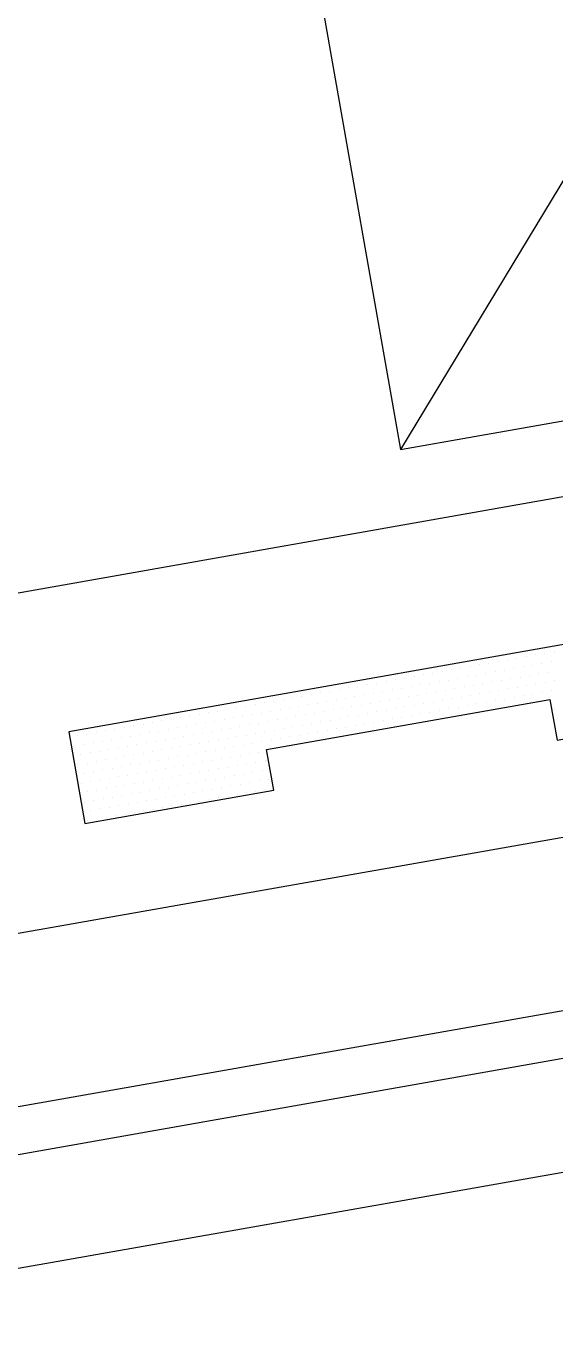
# Model space of a CAD drawing. Header units: inches. Extents: x -33163 to 19162, y -8858 to 30669.
# Drawn here: x -27960.446 to -27959.749, y -484.298 to -482.591 of the extents above; entities that cross this region are included whole.
import ezdxf

# ---------------------------------------------------------------- set-up
doc = ezdxf.new("R2010")
doc.units = ezdxf.units.IN
doc.layers.get('0').update_dxf_attribs({"color": 9, "lineweight": 0})
for name, color, linetype in [('20 - 7.2 PANEL', 5, 'Continuous'), ('CLOSURE', 8, 'Continuous'), ('PURLIN', 1, 'Continuous'), ('SEALANT', 11, 'Continuous'), ('STLA', 12, 'Continuous'), ('TAPE', 9, 'Continuous'), ('TRIM', 4, 'Continuous')]:
    doc.layers.add(name, color=color, linetype=linetype)

# ---------------------------------------------------------------- blocks, each defined once
blk = doc.blocks.new('*X325')
at = {"color": 0}
for p, q in [((0.66875, 0.1375), (0.66875, 0.1375)), ((0.68125, 0.1375), (0.68125, 0.1375)), ((0.69375, 0.1375), (0.69375, 0.1375)), ((0.70625, 0.1375), (0.70625, 0.1375)), ((0.71875, 0.1375), (0.71875, 0.1375)), ((0.73125, 0.1375), (0.73125, 0.1375)), ((0.74375, 0.1375), (0.74375, 0.1375)), ((0.75625, 0.1375), (0.75625, 0.1375)), ((0.76875, 0.1375), (0.76875, 0.1375)), ((0.78125, 0.1375), (0.78125, 0.1375)), ((0.79375, 0.1375), (0.79375, 0.1375)), ((0.80625, 0.1375), (0.80625, 0.1375)), ((0.81875, 0.1375), (0.81875, 0.1375)), ((0.83125, 0.1375), (0.83125, 0.1375)), ((0.84375, 0.1375), (0.84375, 0.1375)), ((0.85625, 0.1375), (0.85625, 0.1375)), ((0.86875, 0.1375), (0.86875, 0.1375)), ((0.88125, 0.1375), (0.88125, 0.1375)), ((0.89375, 0.1375), (0.89375, 0.1375)), ((0.90625, 0.1375), (0.90625, 0.1375)), ((0.91875, 0.1375), (0.91875, 0.1375)), ((0.93125, 0.1375), (0.93125, 0.1375)), ((0.94375, 0.1375), (0.94375, 0.1375)), ((0.95625, 0.1375), (0.95625, 0.1375)), ((0.96875, 0.1375), (0.96875, 0.1375)), ((0.98125, 0.1375), (0.98125, 0.1375)), ((0.99375, 0.1375), (0.99375, 0.1375)), ((1.00625, 0.1375), (1.00625, 0.1375)), ((1.01875, 0.1375), (1.01875, 0.1375)), ((1.03125, 0.1375), (1.03125, 0.1375)), ((1.04375, 0.1375), (1.04375, 0.1375)), ((1.05625, 0.1375), (1.05625, 0.1375)), ((1.06875, 0.1375), (1.06875, 0.1375)), ((1.08125, 0.1375), (1.08125, 0.1375)), ((1.09375, 0.1375), (1.09375, 0.1375)), ((1.10625, 0.1375), (1.10625, 0.1375)), ((1.11875, 0.1375), (1.11875, 0.1375)), ((1.13125, 0.1375), (1.13125, 0.1375)), ((1.14375, 0.1375), (1.14375, 0.1375)), ((1.15625, 0.1375), (1.15625, 0.1375)), ((1.16875, 0.1375), (1.16875, 0.1375)), ((1.18125, 0.1375), (1.18125, 0.1375)), ((1.19375, 0.1375), (1.19375, 0.1375)), ((1.20625, 0.1375), (1.20625, 0.1375)), ((1.21875, 0.1375), (1.21875, 0.1375)), ((1.23125, 0.1375), (1.23125, 0.1375)), ((1.24375, 0.1375), (1.24375, 0.1375)), ((1.25625, 0.1375), (1.25625, 0.1375)), ((1.26875, 0.1375), (1.26875, 0.1375)), ((1.28125, 0.1375), (1.28125, 0.1375)), ((1.29375, 0.1375), (1.29375, 0.1375)), ((1.30625, 0.1375), (1.30625, 0.1375)), ((0.675, 0.125), (0.675, 0.125)), ((0.6875, 0.125), (0.6875, 0.125)), ((0.7, 0.125), (0.7, 0.125)), ((0.7125, 0.125), (0.7125, 0.125)), ((0.725, 0.125), (0.725, 0.125)), ((0.7375, 0.125), (0.7375, 0.125)), ((0.75, 0.125), (0.75, 0.125)), ((0.7625, 0.125), (0.7625, 0.125)), ((0.775, 0.125), (0.775, 0.125)), ((0.7875, 0.125), (0.7875, 0.125)), ((0.8, 0.125), (0.8, 0.125)), ((0.8125, 0.125), (0.8125, 0.125)), ((0.825, 0.125), (0.825, 0.125)), ((0.8375, 0.125), (0.8375, 0.125)), ((0.85, 0.125), (0.85, 0.125)), ((0.8625, 0.125), (0.8625, 0.125)), ((0.875, 0.125), (0.875, 0.125)), ((0.8875, 0.125), (0.8875, 0.125)), ((0.9, 0.125), (0.9, 0.125)), ((0.9125, 0.125), (0.9125, 0.125)), ((0.925, 0.125), (0.925, 0.125)), ((0.9375, 0.125), (0.9375, 0.125)), ((0.95, 0.125), (0.95, 0.125)), ((0.9625, 0.125), (0.9625, 0.125)), ((0.975, 0.125), (0.975, 0.125)), ((0.9875, 0.125), (0.9875, 0.125)), ((1, 0.125), (1, 0.125)), ((1.0125, 0.125), (1.0125, 0.125)), ((1.025, 0.125), (1.025, 0.125)), ((1.0375, 0.125), (1.0375, 0.125)), ((1.05, 0.125), (1.05, 0.125)), ((1.0625, 0.125), (1.0625, 0.125)), ((1.075, 0.125), (1.075, 0.125)), ((1.0875, 0.125), (1.0875, 0.125)), ((1.1, 0.125), (1.1, 0.125)), ((1.1125, 0.125), (1.1125, 0.125)), ((1.125, 0.125), (1.125, 0.125)), ((1.1375, 0.125), (1.1375, 0.125)), ((1.15, 0.125), (1.15, 0.125)), ((1.1625, 0.125), (1.1625, 0.125)), ((1.175, 0.125), (1.175, 0.125)), ((1.1875, 0.125), (1.1875, 0.125)), ((1.2, 0.125), (1.2, 0.125)), ((1.2125, 0.125), (1.2125, 0.125)), ((1.225, 0.125), (1.225, 0.125)), ((1.2375, 0.125), (1.2375, 0.125)), ((1.25, 0.125), (1.25, 0.125)), ((1.2625, 0.125), (1.2625, 0.125)), ((1.275, 0.125), (1.275, 0.125)), ((1.2875, 0.125), (1.2875, 0.125)), ((1.3, 0.125), (1.3, 0.125)), ((1.3125, 0.125), (1.3125, 0.125)), ((0.68125, 0.1125), (0.68125, 0.1125)), ((0.69375, 0.1125), (0.69375, 0.1125)), ((0.70625, 0.1125), (0.70625, 0.1125)), ((0.71875, 0.1125), (0.71875, 0.1125)), ((0.73125, 0.1125), (0.73125, 0.1125)), ((0.74375, 0.1125), (0.74375, 0.1125)), ((0.75625, 0.1125), (0.75625, 0.1125)), ((0.76875, 0.1125), (0.76875, 0.1125)), ((0.78125, 0.1125), (0.78125, 0.1125)), ((0.79375, 0.1125), (0.79375, 0.1125)), ((0.80625, 0.1125), (0.80625, 0.1125)), ((0.81875, 0.1125), (0.81875, 0.1125)), ((0.83125, 0.1125), (0.83125, 0.1125)), ((0.84375, 0.1125), (0.84375, 0.1125)), ((0.85625, 0.1125), (0.85625, 0.1125)), ((0.86875, 0.1125), (0.86875, 0.1125)), ((0.88125, 0.1125), (0.88125, 0.1125)), ((0.89375, 0.1125), (0.89375, 0.1125)), ((0.90625, 0.1125), (0.90625, 0.1125)), ((0.91875, 0.1125), (0.91875, 0.1125)), ((0.93125, 0.1125), (0.93125, 0.1125)), ((0.94375, 0.1125), (0.94375, 0.1125)), ((0.95625, 0.1125), (0.95625, 0.1125)), ((0.96875, 0.1125), (0.96875, 0.1125)), ((0.98125, 0.1125), (0.98125, 0.1125)), ((0.99375, 0.1125), (0.99375, 0.1125)), ((1.00625, 0.1125), (1.00625, 0.1125)), ((1.01875, 0.1125), (1.01875, 0.1125)), ((1.03125, 0.1125), (1.03125, 0.1125)), ((1.04375, 0.1125), (1.04375, 0.1125)), ((1.05625, 0.1125), (1.05625, 0.1125)), ((1.06875, 0.1125), (1.06875, 0.1125)), ((1.08125, 0.1125), (1.08125, 0.1125)), ((1.09375, 0.1125), (1.09375, 0.1125)), ((1.10625, 0.1125), (1.10625, 0.1125)), ((1.11875, 0.1125), (1.11875, 0.1125)), ((1.13125, 0.1125), (1.13125, 0.1125)), ((1.14375, 0.1125), (1.14375, 0.1125)), ((1.15625, 0.1125), (1.15625, 0.1125)), ((1.16875, 0.1125), (1.16875, 0.1125)), ((1.18125, 0.1125), (1.18125, 0.1125)), ((1.19375, 0.1125), (1.19375, 0.1125)), ((1.20625, 0.1125), (1.20625, 0.1125)), ((1.21875, 0.1125), (1.21875, 0.1125)), ((1.23125, 0.1125), (1.23125, 0.1125)), ((1.24375, 0.1125), (1.24375, 0.1125)), ((1.25625, 0.1125), (1.25625, 0.1125)), ((1.26875, 0.1125), (1.26875, 0.1125)), ((1.28125, 0.1125), (1.28125, 0.1125)), ((1.29375, 0.1125), (1.29375, 0.1125)), ((1.30625, 0.1125), (1.30625, 0.1125)), ((0.675, 0.1), (0.675, 0.1)), ((0.68125, 0.0875), (0.68125, 0.0875)), ((0.6875, 0.1), (0.6875, 0.1)), ((0.69375, 0.0875), (0.69375, 0.0875)), ((0.7, 0.1), (0.7, 0.1)), ((0.70625, 0.0875), (0.70625, 0.0875)), ((0.7125, 0.1), (0.7125, 0.1)), ((0.71875, 0.0875), (0.71875, 0.0875)), ((0.725, 0.1), (0.725, 0.1)), ((0.73125, 0.0875), (0.73125, 0.0875)), ((0.7375, 0.1), (0.7375, 0.1)), ((0.74375, 0.0875), (0.74375, 0.0875)), ((0.75, 0.1), (0.75, 0.1)), ((0.75625, 0.0875), (0.75625, 0.0875)), ((0.7625, 0.1), (0.7625, 0.1)), ((0.76875, 0.0875), (0.76875, 0.0875)), ((0.775, 0.1), (0.775, 0.1)), ((0.78125, 0.0875), (0.78125, 0.0875)), ((0.7875, 0.1), (0.7875, 0.1)), ((0.79375, 0.0875), (0.79375, 0.0875)), ((0.8, 0.1), (0.8, 0.1)), ((0.80625, 0.0875), (0.80625, 0.0875)), ((0.8125, 0.1), (0.8125, 0.1)), ((0.81875, 0.0875), (0.81875, 0.0875)), ((0.825, 0.1), (0.825, 0.1)), ((0.83125, 0.0875), (0.83125, 0.0875)), ((0.8375, 0.1), (0.8375, 0.1)), ((0.84375, 0.0875), (0.84375, 0.0875)), ((0.85, 0.1), (0.85, 0.1)), ((0.85625, 0.0875), (0.85625, 0.0875)), ((0.8625, 0.1), (0.8625, 0.1)), ((0.86875, 0.0875), (0.86875, 0.0875)), ((0.875, 0.1), (0.875, 0.1)), ((0.88125, 0.0875), (0.88125, 0.0875)), ((0.8875, 0.1), (0.8875, 0.1)), ((0.89375, 0.0875), (0.89375, 0.0875)), ((0.9, 0.1), (0.9, 0.1)), ((0.90625, 0.0875), (0.90625, 0.0875)), ((0.9125, 0.1), (0.9125, 0.1)), ((0.91875, 0.0875), (0.91875, 0.0875)), ((0.925, 0.1), (0.925, 0.1)), ((0.93125, 0.0875), (0.93125, 0.0875)), ((0.9375, 0.1), (0.9375, 0.1)), ((0.94375, 0.0875), (0.94375, 0.0875)), ((0.95, 0.1), (0.95, 0.1)), ((0.95625, 0.0875), (0.95625, 0.0875)), ((0.9625, 0.1), (0.9625, 0.1)), ((0.96875, 0.0875), (0.96875, 0.0875)), ((0.975, 0.1), (0.975, 0.1)), ((0.98125, 0.0875), (0.98125, 0.0875)), ((0.9875, 0.1), (0.9875, 0.1)), ((0.99375, 0.0875), (0.99375, 0.0875)), ((1, 0.1), (1, 0.1)), ((1.00625, 0.0875), (1.00625, 0.0875)), ((1.0125, 0.1), (1.0125, 0.1)), ((1.01875, 0.0875), (1.01875, 0.0875)), ((1.025, 0.1), (1.025, 0.1)), ((1.03125, 0.0875), (1.03125, 0.0875)), ((1.0375, 0.1), (1.0375, 0.1)), ((1.04375, 0.0875), (1.04375, 0.0875)), ((1.05, 0.1), (1.05, 0.1)), ((1.05625, 0.0875), (1.05625, 0.0875)), ((1.0625, 0.1), (1.0625, 0.1)), ((1.06875, 0.0875), (1.06875, 0.0875)), ((1.075, 0.1), (1.075, 0.1)), ((1.08125, 0.0875), (1.08125, 0.0875)), ((1.0875, 0.1), (1.0875, 0.1)), ((1.09375, 0.0875), (1.09375, 0.0875)), ((1.1, 0.1), (1.1, 0.1)), ((1.10625, 0.0875), (1.10625, 0.0875)), ((1.1125, 0.1), (1.1125, 0.1)), ((1.11875, 0.0875), (1.11875, 0.0875)), ((1.125, 0.1), (1.125, 0.1)), ((1.13125, 0.0875), (1.13125, 0.0875)), ((1.1375, 0.1), (1.1375, 0.1)), ((1.14375, 0.0875), (1.14375, 0.0875)), ((1.15, 0.1), (1.15, 0.1)), ((1.15625, 0.0875), (1.15625, 0.0875)), ((1.1625, 0.1), (1.1625, 0.1)), ((1.16875, 0.0875), (1.16875, 0.0875)), ((1.175, 0.1), (1.175, 0.1)), ((1.18125, 0.0875), (1.18125, 0.0875)), ((1.1875, 0.1), (1.1875, 0.1)), ((1.19375, 0.0875), (1.19375, 0.0875)), ((1.2, 0.1), (1.2, 0.1)), ((1.20625, 0.0875), (1.20625, 0.0875)), ((1.2125, 0.1), (1.2125, 0.1)), ((1.21875, 0.0875), (1.21875, 0.0875)), ((1.225, 0.1), (1.225, 0.1)), ((1.23125, 0.0875), (1.23125, 0.0875)), ((1.2375, 0.1), (1.2375, 0.1)), ((1.24375, 0.0875), (1.24375, 0.0875)), ((1.25, 0.1), (1.25, 0.1)), ((1.25625, 0.0875), (1.25625, 0.0875)), ((1.2625, 0.1), (1.2625, 0.1)), ((1.26875, 0.0875), (1.26875, 0.0875)), ((1.275, 0.1), (1.275, 0.1)), ((1.28125, 0.0875), (1.28125, 0.0875)), ((1.2875, 0.1), (1.2875, 0.1)), ((1.29375, 0.0875), (1.29375, 0.0875)), ((1.3, 0.1), (1.3, 0.1)), ((1.30625, 0.0875), (1.30625, 0.0875)), ((1.3125, 0.1), (1.3125, 0.1)), ((1.075, 0.075), (1.075, 0.075)), ((1.0875, 0.075), (1.0875, 0.075)), ((1.1, 0.075), (1.1, 0.075)), ((1.1125, 0.075), (1.1125, 0.075)), ((1.125, 0.075), (1.125, 0.075)), ((1.1375, 0.075), (1.1375, 0.075)), ((1.15, 0.075), (1.15, 0.075)), ((1.1625, 0.075), (1.1625, 0.075)), ((1.175, 0.075), (1.175, 0.075)), ((1.1875, 0.075), (1.1875, 0.075)), ((1.2, 0.075), (1.2, 0.075)), ((1.2125, 0.075), (1.2125, 0.075)), ((1.225, 0.075), (1.225, 0.075)), ((1.2375, 0.075), (1.2375, 0.075)), ((1.25, 0.075), (1.25, 0.075)), ((1.2625, 0.075), (1.2625, 0.075)), ((1.275, 0.075), (1.275, 0.075)), ((1.2875, 0.075), (1.2875, 0.075)), ((1.3, 0.075), (1.3, 0.075)), ((1.3125, 0.075), (1.3125, 0.075)), ((0.68125, 0.0625), (0.68125, 0.0625)), ((1.06875, 0.0625), (1.06875, 0.0625)), ((1.08125, 0.0625), (1.08125, 0.0625)), ((1.09375, 0.0625), (1.09375, 0.0625)), ((1.10625, 0.0625), (1.10625, 0.0625)), ((1.11875, 0.0625), (1.11875, 0.0625)), ((1.13125, 0.0625), (1.13125, 0.0625)), ((1.14375, 0.0625), (1.14375, 0.0625)), ((1.15625, 0.0625), (1.15625, 0.0625)), ((1.16875, 0.0625), (1.16875, 0.0625)), ((1.18125, 0.0625), (1.18125, 0.0625)), ((1.19375, 0.0625), (1.19375, 0.0625)), ((1.20625, 0.0625), (1.20625, 0.0625)), ((1.21875, 0.0625), (1.21875, 0.0625)), ((1.23125, 0.0625), (1.23125, 0.0625)), ((1.24375, 0.0625), (1.24375, 0.0625)), ((1.25625, 0.0625), (1.25625, 0.0625)), ((1.26875, 0.0625), (1.26875, 0.0625)), ((1.28125, 0.0625), (1.28125, 0.0625)), ((1.29375, 0.0625), (1.29375, 0.0625)), ((1.30625, 0.0625), (1.30625, 0.0625)), ((1.06875, 0.0375), (1.06875, 0.0375)), ((1.075, 0.05), (1.075, 0.05)), ((1.08125, 0.0375), (1.08125, 0.0375)), ((1.0875, 0.05), (1.0875, 0.05)), ((1.09375, 0.0375), (1.09375, 0.0375)), ((1.1, 0.05), (1.1, 0.05)), ((1.10625, 0.0375), (1.10625, 0.0375)), ((1.1125, 0.05), (1.1125, 0.05)), ((1.11875, 0.0375), (1.11875, 0.0375)), ((1.125, 0.05), (1.125, 0.05)), ((1.13125, 0.0375), (1.13125, 0.0375)), ((1.1375, 0.05), (1.1375, 0.05)), ((1.14375, 0.0375), (1.14375, 0.0375)), ((1.15, 0.05), (1.15, 0.05)), ((1.15625, 0.0375), (1.15625, 0.0375)), ((1.1625, 0.05), (1.1625, 0.05)), ((1.16875, 0.0375), (1.16875, 0.0375)), ((1.175, 0.05), (1.175, 0.05)), ((1.18125, 0.0375), (1.18125, 0.0375)), ((1.1875, 0.05), (1.1875, 0.05)), ((1.19375, 0.0375), (1.19375, 0.0375)), ((1.2, 0.05), (1.2, 0.05)), ((1.20625, 0.0375), (1.20625, 0.0375)), ((1.2125, 0.05), (1.2125, 0.05)), ((1.21875, 0.0375), (1.21875, 0.0375)), ((1.225, 0.05), (1.225, 0.05)), ((1.23125, 0.0375), (1.23125, 0.0375)), ((1.2375, 0.05), (1.2375, 0.05)), ((1.24375, 0.0375), (1.24375, 0.0375)), ((1.25, 0.05), (1.25, 0.05)), ((1.25625, 0.0375), (1.25625, 0.0375)), ((1.2625, 0.05), (1.2625, 0.05)), ((1.26875, 0.0375), (1.26875, 0.0375)), ((1.275, 0.05), (1.275, 0.05)), ((1.28125, 0.0375), (1.28125, 0.0375)), ((1.2875, 0.05), (1.2875, 0.05)), ((1.29375, 0.0375), (1.29375, 0.0375)), ((1.3, 0.05), (1.3, 0.05)), ((1.30625, 0.0375), (1.30625, 0.0375)), ((1.3125, 0.05), (1.3125, 0.05)), ((1.075, 0.025), (1.075, 0.025)), ((1.0875, 0.025), (1.0875, 0.025)), ((1.1, 0.025), (1.1, 0.025)), ((1.1125, 0.025), (1.1125, 0.025)), ((1.125, 0.025), (1.125, 0.025)), ((1.1375, 0.025), (1.1375, 0.025)), ((1.15, 0.025), (1.15, 0.025)), ((1.1625, 0.025), (1.1625, 0.025)), ((1.175, 0.025), (1.175, 0.025)), ((1.1875, 0.025), (1.1875, 0.025)), ((1.2, 0.025), (1.2, 0.025)), ((1.2125, 0.025), (1.2125, 0.025)), ((1.225, 0.025), (1.225, 0.025)), ((1.2375, 0.025), (1.2375, 0.025)), ((1.25, 0.025), (1.25, 0.025)), ((1.2625, 0.025), (1.2625, 0.025)), ((1.275, 0.025), (1.275, 0.025)), ((1.2875, 0.025), (1.2875, 0.025)), ((1.3, 0.025), (1.3, 0.025)), ((1.3125, 0.025), (1.3125, 0.025))]:
    blk.add_line(p, q, dxfattribs=at)
blk = doc.blocks.new('TBTS')
at = {"color": 9}
blk.add_lwpolyline([(0.4327, 0.022), (0.1801, 0.022), (0.1801, 0.0766), (-0.1987, 0.0766), (-0.1987, 0.022), (-0.4513, 0.022), (-0.7039, 0.022), (-0.7039, 0.0766), (-1.0828, 0.0766), (-1.0828, 0.022), (-1.3353, 0.022), (-1.3353, 0.1448), (-0.4513, 0.1448), (0.4327, 0.1448), (1.3168, 0.1448), (1.3168, 0.022), (1.0642, 0.022), (1.0642, 0.0766), (0.6853, 0.0766), (0.6853, 0.022)], close=True, dxfattribs=at)
at = {"layer": 'TAPE', "color": 251}
blk.add_blockref('*X325', (0, 0), dxfattribs=at)

msp = doc.modelspace()

# ---------------------------------------------------------------- linework, layer by layer
at = {"layer": '20 - 7.2 PANEL'}
msp.add_line((-27960.50227, -483.34537), (-27947.06673, -480.97632), dxfattribs=at)
at = {"layer": 'CLOSURE'}
for p, q in [((-27959.11739, -481.7697), (-27959.95248, -483.14871)), ((-27960.16313, -481.95409), (-27959.95248, -483.14871)), ((-27959.95248, -483.14871), (-27958.90675, -482.96432))]:
    msp.add_line(p, q, dxfattribs=at)
at = {"layer": 'PURLIN'}
msp.add_line((-27966.45428, -485.28385), (-27946.9147, -481.83849), dxfattribs=at)
at = {"layer": 'STLA'}
for p, q in [((-27966.45428, -485.07117), (-27952.66697, -482.6401)), ((-27952.71767, -482.7125), (-27966.45428, -485.13464))]:
    msp.add_line(p, q, dxfattribs=at)
at = {"layer": 'TRIM'}
msp.add_line((-27965.68891, -484.70809), (-27954.85603, -482.79796), dxfattribs=at)

# ---------------------------------------------------------------- block references
at = {"layer": 'SEALANT', "xscale": -1, "rotation": 10.00000000000012}
msp.add_blockref('TBTS', (-27959.06743, -483.43417), dxfattribs=at)

doc.saveas('drawing.dxf')
